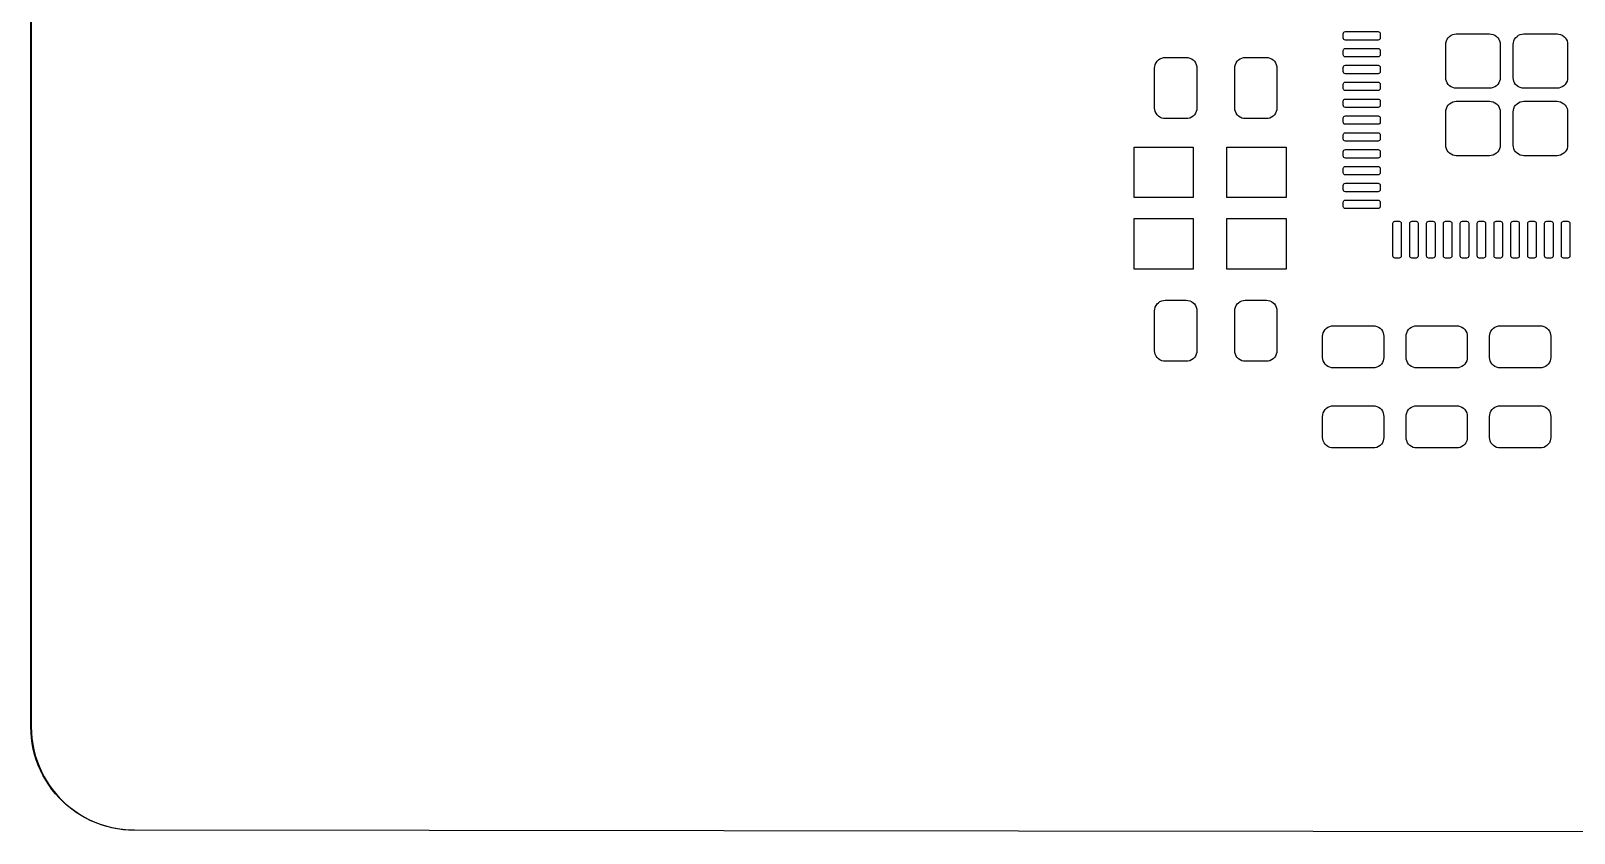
# Model space of a CAD drawing. Extents: x 90 to 164.6, y -92.6 to -55.
# Drawn here: x 90 to 126.6, y -92.52 to -73.48 of the extents above; entities that cross this region are included whole.
import ezdxf

# ---------------------------------------------------------------- set-up
doc = ezdxf.new("R2010")
doc.units = 0
doc.layers.add('BLACK', color=7, linetype='CONTINUOUS')

msp = doc.modelspace()

# ---------------------------------------------------------------- linework, layer by layer
at = {"layer": 'BLACK', "linetype": 'CONTINUOUS'}
for p, q in [((89.995, -90), (89.995, -70.8)), ((90.005, -70.8021), (90.005, -90)), ((121.125, -73.55), (121.129, -73.5309)), ((121.125, -73.65), (121.125, -73.55)), ((121.129, -73.5309), (121.14, -73.5146)), ((121.14, -73.5146), (121.156, -73.5038)), ((121.156, -73.5038), (121.175, -73.5)), ((121.175, -73.5), (121.95, -73.5)), ((121.95, -73.5), (121.969, -73.5038)), ((121.969, -73.5038), (121.985, -73.5146)), ((121.985, -73.5146), (121.996, -73.5309)), ((121.996, -73.5309), (122, -73.55)), ((122, -73.55), (122, -73.65)), ((123.681, -73.5878), (123.722, -73.5693)), ((123.722, -73.5693), (123.765, -73.5583)), ((123.765, -73.5583), (123.805, -73.555)), ((123.805, -73.555), (124.595, -73.555)), ((124.595, -73.555), (124.635, -73.5583)), ((124.635, -73.5583), (124.678, -73.5693)), ((124.678, -73.5693), (124.719, -73.5878)), ((125.281, -73.5878), (125.322, -73.5693)), ((125.322, -73.5693), (125.365, -73.5583)), ((125.365, -73.5583), (125.405, -73.555)), ((125.405, -73.555), (126.195, -73.555)), ((126.195, -73.555), (126.235, -73.5583)), ((126.235, -73.5583), (126.278, -73.5693)), ((126.278, -73.5693), (126.319, -73.5878)), ((121.129, -73.6691), (121.125, -73.65)), ((121.125, -73.95), (121.129, -73.9309)), ((121.14, -73.6854), (121.129, -73.6691)), ((121.129, -73.9309), (121.14, -73.9146)), ((121.156, -73.6962), (121.14, -73.6854)), ((121.14, -73.9146), (121.156, -73.9038)), ((121.175, -73.7), (121.156, -73.6962)), ((121.156, -73.9038), (121.175, -73.9)), ((121.95, -73.7), (121.175, -73.7)), ((121.175, -73.9), (121.95, -73.9)), ((121.969, -73.6962), (121.95, -73.7)), ((121.95, -73.9), (121.969, -73.9038)), ((121.985, -73.6854), (121.969, -73.6962)), ((121.969, -73.9038), (121.985, -73.9146)), ((121.996, -73.6691), (121.985, -73.6854)), ((121.985, -73.9146), (121.996, -73.9309)), ((122, -73.65), (121.996, -73.6691)), ((121.996, -73.9309), (122, -73.95)), ((123.555, -73.805), (123.558, -73.7646)), ((123.555, -74.595), (123.555, -73.805)), ((123.558, -73.7646), (123.569, -73.7215)), ((123.569, -73.7215), (123.588, -73.6811)), ((123.588, -73.6811), (123.613, -73.6446)), ((123.613, -73.6446), (123.645, -73.6132)), ((123.645, -73.6132), (123.681, -73.5878)), ((124.719, -73.5878), (124.755, -73.6132)), ((124.755, -73.6132), (124.787, -73.6446)), ((124.787, -73.6446), (124.812, -73.6811)), ((124.812, -73.6811), (124.831, -73.7215)), ((124.831, -73.7215), (124.842, -73.7646)), ((124.842, -73.7646), (124.845, -73.805)), ((124.845, -73.805), (124.845, -74.595)), ((125.155, -73.805), (125.158, -73.7646)), ((125.155, -74.595), (125.155, -73.805)), ((125.158, -73.7646), (125.169, -73.7215)), ((125.169, -73.7215), (125.188, -73.6811)), ((125.188, -73.6811), (125.213, -73.6446)), ((125.213, -73.6446), (125.245, -73.6132)), ((125.245, -73.6132), (125.281, -73.5878)), ((126.319, -73.5878), (126.355, -73.6132)), ((126.355, -73.6132), (126.387, -73.6446)), ((126.387, -73.6446), (126.412, -73.6811)), ((126.412, -73.6811), (126.431, -73.7215)), ((126.431, -73.7215), (126.442, -73.7646)), ((126.442, -73.7646), (126.445, -73.805)), ((126.445, -73.805), (126.445, -74.595)), ((116.653, -74.3246), (116.664, -74.2815)), ((116.664, -74.2815), (116.683, -74.2411)), ((116.683, -74.2411), (116.708, -74.2046)), ((116.708, -74.2046), (116.74, -74.1732)), ((116.74, -74.1732), (116.776, -74.1478)), ((116.776, -74.1478), (116.817, -74.1293)), ((116.817, -74.1293), (116.86, -74.1183)), ((116.86, -74.1183), (116.9, -74.115)), ((116.9, -74.115), (117.4, -74.115)), ((117.4, -74.115), (117.44, -74.1183)), ((117.44, -74.1183), (117.483, -74.1293)), ((117.483, -74.1293), (117.524, -74.1478)), ((117.524, -74.1478), (117.56, -74.1732)), ((117.56, -74.1732), (117.592, -74.2046)), ((117.592, -74.2046), (117.617, -74.2411)), ((117.617, -74.2411), (117.636, -74.2815)), ((117.636, -74.2815), (117.647, -74.3246)), ((118.553, -74.3246), (118.564, -74.2815)), ((118.564, -74.2815), (118.583, -74.2411)), ((118.583, -74.2411), (118.608, -74.2046)), ((118.608, -74.2046), (118.64, -74.1732)), ((118.64, -74.1732), (118.676, -74.1478)), ((118.676, -74.1478), (118.717, -74.1293)), ((118.717, -74.1293), (118.76, -74.1183)), ((118.76, -74.1183), (118.8, -74.115)), ((118.8, -74.115), (119.3, -74.115)), ((119.3, -74.115), (119.34, -74.1183)), ((119.34, -74.1183), (119.383, -74.1293)), ((119.383, -74.1293), (119.424, -74.1478)), ((119.424, -74.1478), (119.46, -74.1732)), ((119.46, -74.1732), (119.492, -74.2046)), ((119.492, -74.2046), (119.517, -74.2411)), ((119.517, -74.2411), (119.536, -74.2815)), ((119.536, -74.2815), (119.547, -74.3246)), ((121.125, -74.05), (121.125, -73.95)), ((121.129, -74.0691), (121.125, -74.05)), ((121.14, -74.0854), (121.129, -74.0691)), ((121.156, -74.0962), (121.14, -74.0854)), ((121.14, -74.3146), (121.156, -74.3038)), ((121.175, -74.1), (121.156, -74.0962)), ((121.156, -74.3038), (121.175, -74.3)), ((121.95, -74.1), (121.175, -74.1)), ((121.175, -74.3), (121.95, -74.3)), ((121.969, -74.0962), (121.95, -74.1)), ((121.95, -74.3), (121.969, -74.3038)), ((121.985, -74.0854), (121.969, -74.0962)), ((121.969, -74.3038), (121.985, -74.3146)), ((121.996, -74.0691), (121.985, -74.0854)), ((122, -74.05), (121.996, -74.0691)), ((122, -73.95), (122, -74.05)), ((116.65, -74.365), (116.653, -74.3246)), ((116.65, -75.315), (116.65, -74.365)), ((117.647, -74.3246), (117.65, -74.365)), ((117.65, -74.365), (117.65, -75.315)), ((118.55, -74.365), (118.553, -74.3246)), ((118.55, -75.315), (118.55, -74.365)), ((119.547, -74.3246), (119.55, -74.365)), ((119.55, -74.365), (119.55, -75.315)), ((121.125, -74.35), (121.129, -74.3309)), ((121.125, -74.45), (121.125, -74.35)), ((121.129, -74.4691), (121.125, -74.45)), ((121.129, -74.3309), (121.14, -74.3146)), ((121.14, -74.4854), (121.129, -74.4691)), ((121.156, -74.4962), (121.14, -74.4854)), ((121.175, -74.5), (121.156, -74.4962)), ((121.95, -74.5), (121.175, -74.5)), ((121.969, -74.4962), (121.95, -74.5)), ((121.985, -74.4854), (121.969, -74.4962)), ((121.985, -74.3146), (121.996, -74.3309)), ((121.996, -74.4691), (121.985, -74.4854)), ((121.996, -74.3309), (122, -74.35)), ((122, -74.45), (121.996, -74.4691)), ((122, -74.35), (122, -74.45)), ((123.558, -74.6354), (123.555, -74.595)), ((123.569, -74.6785), (123.558, -74.6354)), ((124.842, -74.6354), (124.831, -74.6785)), ((124.845, -74.595), (124.842, -74.6354)), ((125.158, -74.6354), (125.155, -74.595)), ((125.169, -74.6785), (125.158, -74.6354)), ((126.442, -74.6354), (126.431, -74.6785)), ((126.445, -74.595), (126.442, -74.6354)), ((121.125, -74.75), (121.129, -74.7309)), ((121.125, -74.85), (121.125, -74.75)), ((121.129, -74.8691), (121.125, -74.85)), ((121.129, -74.7309), (121.14, -74.7146)), ((121.14, -74.8854), (121.129, -74.8691)), ((121.14, -74.7146), (121.156, -74.7038)), ((121.156, -74.8962), (121.14, -74.8854)), ((121.156, -74.7038), (121.175, -74.7)), ((121.175, -74.9), (121.156, -74.8962)), ((121.175, -74.7), (121.95, -74.7)), ((121.95, -74.9), (121.175, -74.9)), ((121.95, -74.7), (121.969, -74.7038)), ((121.969, -74.8962), (121.95, -74.9)), ((121.969, -74.7038), (121.985, -74.7146)), ((121.985, -74.8854), (121.969, -74.8962)), ((121.985, -74.7146), (121.996, -74.7309)), ((121.996, -74.8691), (121.985, -74.8854)), ((121.996, -74.7309), (122, -74.75)), ((122, -74.85), (121.996, -74.8691)), ((122, -74.75), (122, -74.85)), ((123.588, -74.7189), (123.569, -74.6785)), ((123.613, -74.7554), (123.588, -74.7189)), ((123.645, -74.7868), (123.613, -74.7554)), ((123.681, -74.8122), (123.645, -74.7868)), ((123.722, -74.8307), (123.681, -74.8122)), ((123.765, -74.8417), (123.722, -74.8307)), ((123.805, -74.845), (123.765, -74.8417)), ((124.595, -74.845), (123.805, -74.845)), ((124.635, -74.8417), (124.595, -74.845)), ((124.678, -74.8307), (124.635, -74.8417)), ((124.719, -74.8122), (124.678, -74.8307)), ((124.755, -74.7868), (124.719, -74.8122)), ((124.787, -74.7554), (124.755, -74.7868)), ((124.812, -74.7189), (124.787, -74.7554)), ((124.831, -74.6785), (124.812, -74.7189)), ((125.188, -74.7189), (125.169, -74.6785)), ((125.213, -74.7554), (125.188, -74.7189)), ((125.245, -74.7868), (125.213, -74.7554)), ((125.281, -74.8122), (125.245, -74.7868)), ((125.322, -74.8307), (125.281, -74.8122)), ((125.365, -74.8417), (125.322, -74.8307)), ((125.405, -74.845), (125.365, -74.8417)), ((126.195, -74.845), (125.405, -74.845)), ((126.235, -74.8417), (126.195, -74.845)), ((126.278, -74.8307), (126.235, -74.8417)), ((126.319, -74.8122), (126.278, -74.8307)), ((126.355, -74.7868), (126.319, -74.8122)), ((126.387, -74.7554), (126.355, -74.7868)), ((126.412, -74.7189), (126.387, -74.7554)), ((126.431, -74.6785), (126.412, -74.7189)), ((116.653, -75.3554), (116.65, -75.315)), ((116.664, -75.3985), (116.653, -75.3554)), ((116.683, -75.4389), (116.664, -75.3985)), ((117.636, -75.3985), (117.617, -75.4389)), ((117.647, -75.3554), (117.636, -75.3985)), ((117.65, -75.315), (117.647, -75.3554)), ((118.553, -75.3554), (118.55, -75.315)), ((118.564, -75.3985), (118.553, -75.3554)), ((118.583, -75.4389), (118.564, -75.3985)), ((119.536, -75.3985), (119.517, -75.4389)), ((119.547, -75.3554), (119.536, -75.3985)), ((119.55, -75.315), (119.547, -75.3554)), ((121.125, -75.15), (121.129, -75.1309)), ((121.125, -75.25), (121.125, -75.15)), ((121.129, -75.2691), (121.125, -75.25)), ((121.129, -75.1309), (121.14, -75.1146)), ((121.14, -75.2854), (121.129, -75.2691)), ((121.14, -75.1146), (121.156, -75.1038)), ((121.156, -75.2962), (121.14, -75.2854)), ((121.156, -75.1038), (121.175, -75.1)), ((121.175, -75.3), (121.156, -75.2962)), ((121.175, -75.1), (121.95, -75.1)), ((121.95, -75.3), (121.175, -75.3)), ((121.95, -75.1), (121.969, -75.1038)), ((121.969, -75.2962), (121.95, -75.3)), ((121.969, -75.1038), (121.985, -75.1146)), ((121.985, -75.2854), (121.969, -75.2962)), ((121.985, -75.1146), (121.996, -75.1309)), ((121.996, -75.2691), (121.985, -75.2854)), ((121.996, -75.1309), (122, -75.15)), ((122, -75.25), (121.996, -75.2691)), ((122, -75.15), (122, -75.25)), ((123.555, -75.405), (123.558, -75.3646)), ((123.555, -76.195), (123.555, -75.405)), ((123.558, -75.3646), (123.569, -75.3215)), ((123.569, -75.3215), (123.588, -75.2811)), ((123.588, -75.2811), (123.613, -75.2446)), ((123.613, -75.2446), (123.645, -75.2132)), ((123.645, -75.2132), (123.681, -75.1878)), ((123.681, -75.1878), (123.722, -75.1693)), ((123.722, -75.1693), (123.765, -75.1583)), ((123.765, -75.1583), (123.805, -75.155)), ((123.805, -75.155), (124.595, -75.155)), ((124.595, -75.155), (124.635, -75.1583)), ((124.635, -75.1583), (124.678, -75.1693)), ((124.678, -75.1693), (124.719, -75.1878)), ((124.719, -75.1878), (124.755, -75.2132)), ((124.755, -75.2132), (124.787, -75.2446)), ((124.787, -75.2446), (124.812, -75.2811)), ((124.812, -75.2811), (124.831, -75.3215)), ((124.831, -75.3215), (124.842, -75.3646)), ((124.842, -75.3646), (124.845, -75.405)), ((124.845, -75.405), (124.845, -76.195)), ((125.155, -75.405), (125.158, -75.3646)), ((125.155, -76.195), (125.155, -75.405)), ((125.158, -75.3646), (125.169, -75.3215)), ((125.169, -75.3215), (125.188, -75.2811)), ((125.188, -75.2811), (125.213, -75.2446)), ((125.213, -75.2446), (125.245, -75.2132)), ((125.245, -75.2132), (125.281, -75.1878)), ((125.281, -75.1878), (125.322, -75.1693)), ((125.322, -75.1693), (125.365, -75.1583)), ((125.365, -75.1583), (125.405, -75.155)), ((125.405, -75.155), (126.195, -75.155)), ((126.195, -75.155), (126.235, -75.1583)), ((126.235, -75.1583), (126.278, -75.1693)), ((126.278, -75.1693), (126.319, -75.1878)), ((126.319, -75.1878), (126.355, -75.2132)), ((126.355, -75.2132), (126.387, -75.2446)), ((126.387, -75.2446), (126.412, -75.2811)), ((126.412, -75.2811), (126.431, -75.3215)), ((126.431, -75.3215), (126.442, -75.3646)), ((126.442, -75.3646), (126.445, -75.405)), ((126.445, -75.405), (126.445, -76.195)), ((116.708, -75.4754), (116.683, -75.4389)), ((116.74, -75.5068), (116.708, -75.4754)), ((116.776, -75.5322), (116.74, -75.5068)), ((116.817, -75.5507), (116.776, -75.5322)), ((116.86, -75.5617), (116.817, -75.5507)), ((116.9, -75.565), (116.86, -75.5617)), ((117.4, -75.565), (116.9, -75.565)), ((117.44, -75.5617), (117.4, -75.565)), ((117.483, -75.5507), (117.44, -75.5617)), ((117.524, -75.5322), (117.483, -75.5507)), ((117.56, -75.5068), (117.524, -75.5322)), ((117.592, -75.4754), (117.56, -75.5068)), ((117.617, -75.4389), (117.592, -75.4754)), ((118.608, -75.4754), (118.583, -75.4389)), ((118.64, -75.5068), (118.608, -75.4754)), ((118.676, -75.5322), (118.64, -75.5068)), ((118.717, -75.5507), (118.676, -75.5322)), ((118.76, -75.5617), (118.717, -75.5507)), ((118.8, -75.565), (118.76, -75.5617)), ((119.3, -75.565), (118.8, -75.565)), ((119.34, -75.5617), (119.3, -75.565)), ((119.383, -75.5507), (119.34, -75.5617)), ((119.424, -75.5322), (119.383, -75.5507)), ((119.46, -75.5068), (119.424, -75.5322)), ((119.492, -75.4754), (119.46, -75.5068)), ((119.517, -75.4389), (119.492, -75.4754)), ((121.125, -75.55), (121.129, -75.5309)), ((121.125, -75.65), (121.125, -75.55)), ((121.129, -75.6691), (121.125, -75.65)), ((121.129, -75.5309), (121.14, -75.5146)), ((121.14, -75.6854), (121.129, -75.6691)), ((121.14, -75.5146), (121.156, -75.5038)), ((121.156, -75.6962), (121.14, -75.6854)), ((121.156, -75.5038), (121.175, -75.5)), ((121.175, -75.7), (121.156, -75.6962)), ((121.175, -75.5), (121.95, -75.5)), ((121.95, -75.7), (121.175, -75.7)), ((121.95, -75.5), (121.969, -75.5038)), ((121.969, -75.6962), (121.95, -75.7)), ((121.969, -75.5038), (121.985, -75.5146)), ((121.985, -75.6854), (121.969, -75.6962)), ((121.985, -75.5146), (121.996, -75.5309)), ((121.996, -75.6691), (121.985, -75.6854)), ((121.996, -75.5309), (122, -75.55)), ((122, -75.65), (121.996, -75.6691)), ((122, -75.55), (122, -75.65)), ((121.125, -75.95), (121.129, -75.9309)), ((121.125, -76.05), (121.125, -75.95)), ((121.129, -76.0691), (121.125, -76.05)), ((121.129, -75.9309), (121.14, -75.9146)), ((121.14, -76.0854), (121.129, -76.0691)), ((121.14, -75.9146), (121.156, -75.9038)), ((121.156, -76.0962), (121.14, -76.0854)), ((121.156, -75.9038), (121.175, -75.9)), ((121.175, -76.1), (121.156, -76.0962)), ((121.175, -75.9), (121.95, -75.9)), ((121.95, -76.1), (121.175, -76.1)), ((121.95, -75.9), (121.969, -75.9038)), ((121.969, -76.0962), (121.95, -76.1)), ((121.969, -75.9038), (121.985, -75.9146)), ((121.985, -76.0854), (121.969, -76.0962)), ((121.985, -75.9146), (121.996, -75.9309)), ((121.996, -76.0691), (121.985, -76.0854)), ((121.996, -75.9309), (122, -75.95)), ((122, -76.05), (121.996, -76.0691)), ((122, -75.95), (122, -76.05)), ((116.166, -77.4394), (116.166, -76.2394)), ((116.166, -76.2394), (117.566, -76.2394)), ((117.566, -76.2394), (117.566, -77.4394)), ((118.366, -77.4394), (118.366, -76.2394)), ((118.366, -76.2394), (119.766, -76.2394)), ((119.766, -76.2394), (119.766, -77.4394)), ((121.125, -76.35), (121.129, -76.3309)), ((121.125, -76.45), (121.125, -76.35)), ((121.129, -76.4691), (121.125, -76.45)), ((121.129, -76.3309), (121.14, -76.3146)), ((121.14, -76.4854), (121.129, -76.4691)), ((121.14, -76.3146), (121.156, -76.3038)), ((121.156, -76.4962), (121.14, -76.4854)), ((121.156, -76.3038), (121.175, -76.3)), ((121.175, -76.5), (121.156, -76.4962)), ((121.175, -76.3), (121.95, -76.3)), ((121.95, -76.5), (121.175, -76.5)), ((121.95, -76.3), (121.969, -76.3038)), ((121.969, -76.4962), (121.95, -76.5)), ((121.969, -76.3038), (121.985, -76.3146)), ((121.985, -76.4854), (121.969, -76.4962)), ((121.985, -76.3146), (121.996, -76.3309)), ((121.996, -76.4691), (121.985, -76.4854)), ((121.996, -76.3309), (122, -76.35)), ((122, -76.45), (121.996, -76.4691)), ((122, -76.35), (122, -76.45)), ((123.558, -76.2354), (123.555, -76.195)), ((123.569, -76.2785), (123.558, -76.2354)), ((123.588, -76.3189), (123.569, -76.2785)), ((123.613, -76.3554), (123.588, -76.3189)), ((123.645, -76.3868), (123.613, -76.3554)), ((123.681, -76.4122), (123.645, -76.3868)), ((123.722, -76.4307), (123.681, -76.4122)), ((123.765, -76.4417), (123.722, -76.4307)), ((123.805, -76.445), (123.765, -76.4417)), ((124.595, -76.445), (123.805, -76.445)), ((124.635, -76.4417), (124.595, -76.445)), ((124.678, -76.4307), (124.635, -76.4417)), ((124.719, -76.4122), (124.678, -76.4307)), ((124.755, -76.3868), (124.719, -76.4122)), ((124.787, -76.3554), (124.755, -76.3868)), ((124.812, -76.3189), (124.787, -76.3554)), ((124.831, -76.2785), (124.812, -76.3189)), ((124.842, -76.2354), (124.831, -76.2785)), ((124.845, -76.195), (124.842, -76.2354)), ((125.158, -76.2354), (125.155, -76.195)), ((125.169, -76.2785), (125.158, -76.2354)), ((125.188, -76.3189), (125.169, -76.2785)), ((125.213, -76.3554), (125.188, -76.3189)), ((125.245, -76.3868), (125.213, -76.3554)), ((125.281, -76.4122), (125.245, -76.3868)), ((125.322, -76.4307), (125.281, -76.4122)), ((125.365, -76.4417), (125.322, -76.4307)), ((125.405, -76.445), (125.365, -76.4417)), ((126.195, -76.445), (125.405, -76.445)), ((126.235, -76.4417), (126.195, -76.445)), ((126.278, -76.4307), (126.235, -76.4417)), ((126.319, -76.4122), (126.278, -76.4307)), ((126.355, -76.3868), (126.319, -76.4122)), ((126.387, -76.3554), (126.355, -76.3868)), ((126.412, -76.3189), (126.387, -76.3554)), ((126.431, -76.2785), (126.412, -76.3189)), ((126.442, -76.2354), (126.431, -76.2785)), ((126.445, -76.195), (126.442, -76.2354)), ((121.125, -76.75), (121.129, -76.7309)), ((121.125, -76.85), (121.125, -76.75)), ((121.129, -76.8691), (121.125, -76.85)), ((121.129, -76.7309), (121.14, -76.7146)), ((121.14, -76.8854), (121.129, -76.8691)), ((121.14, -76.7146), (121.156, -76.7038)), ((121.156, -76.7038), (121.175, -76.7)), ((121.175, -76.7), (121.95, -76.7)), ((121.95, -76.7), (121.969, -76.7038)), ((121.969, -76.7038), (121.985, -76.7146)), ((121.985, -76.7146), (121.996, -76.7309)), ((121.996, -76.8691), (121.985, -76.8854)), ((121.996, -76.7309), (122, -76.75)), ((122, -76.85), (121.996, -76.8691)), ((122, -76.75), (122, -76.85)), ((121.125, -77.15), (121.129, -77.1309)), ((121.125, -77.25), (121.125, -77.15)), ((121.129, -77.1309), (121.14, -77.1146)), ((121.156, -76.8962), (121.14, -76.8854)), ((121.14, -77.1146), (121.156, -77.1038)), ((121.175, -76.9), (121.156, -76.8962)), ((121.156, -77.1038), (121.175, -77.1)), ((121.95, -76.9), (121.175, -76.9)), ((121.175, -77.1), (121.95, -77.1)), ((121.969, -76.8962), (121.95, -76.9)), ((121.95, -77.1), (121.969, -77.1038)), ((121.985, -76.8854), (121.969, -76.8962)), ((121.969, -77.1038), (121.985, -77.1146)), ((121.985, -77.1146), (121.996, -77.1309)), ((121.996, -77.1309), (122, -77.15)), ((122, -77.15), (122, -77.25)), ((117.566, -77.4394), (116.166, -77.4394)), ((119.766, -77.4394), (118.366, -77.4394)), ((121.129, -77.2691), (121.125, -77.25)), ((121.125, -77.55), (121.129, -77.5309)), ((121.125, -77.65), (121.125, -77.55)), ((121.14, -77.2854), (121.129, -77.2691)), ((121.129, -77.5309), (121.14, -77.5146)), ((121.156, -77.2962), (121.14, -77.2854)), ((121.14, -77.5146), (121.156, -77.5038)), ((121.175, -77.3), (121.156, -77.2962)), ((121.156, -77.5038), (121.175, -77.5)), ((121.95, -77.3), (121.175, -77.3)), ((121.175, -77.5), (121.95, -77.5)), ((121.969, -77.2962), (121.95, -77.3)), ((121.95, -77.5), (121.969, -77.5038)), ((121.985, -77.2854), (121.969, -77.2962)), ((121.969, -77.5038), (121.985, -77.5146)), ((121.996, -77.2691), (121.985, -77.2854)), ((121.985, -77.5146), (121.996, -77.5309)), ((122, -77.25), (121.996, -77.2691)), ((121.996, -77.5309), (122, -77.55)), ((122, -77.55), (122, -77.65)), ((116.166, -79.1394), (116.166, -77.9394)), ((116.166, -77.9394), (117.566, -77.9394)), ((117.566, -77.9394), (117.566, -79.1394)), ((118.366, -79.1394), (118.366, -77.9394)), ((118.366, -77.9394), (119.766, -77.9394)), ((119.766, -77.9394), (119.766, -79.1394)), ((121.129, -77.6691), (121.125, -77.65)), ((121.14, -77.6854), (121.129, -77.6691)), ((121.156, -77.6962), (121.14, -77.6854)), ((121.175, -77.7), (121.156, -77.6962)), ((121.95, -77.7), (121.175, -77.7)), ((121.969, -77.6962), (121.95, -77.7)), ((121.985, -77.6854), (121.969, -77.6962)), ((121.996, -77.6691), (121.985, -77.6854)), ((122, -77.65), (121.996, -77.6691)), ((122.3, -78.05), (122.304, -78.0309)), ((122.3, -78.825), (122.3, -78.05)), ((122.304, -78.0309), (122.315, -78.0146)), ((122.315, -78.0146), (122.331, -78.0038)), ((122.331, -78.0038), (122.35, -78)), ((122.35, -78), (122.45, -78)), ((122.45, -78), (122.469, -78.0038)), ((122.469, -78.0038), (122.485, -78.0146)), ((122.485, -78.0146), (122.496, -78.0309)), ((122.496, -78.0309), (122.5, -78.05)), ((122.5, -78.05), (122.5, -78.825)), ((122.7, -78.05), (122.704, -78.0309)), ((122.7, -78.825), (122.7, -78.05)), ((122.704, -78.0309), (122.715, -78.0146)), ((122.715, -78.0146), (122.731, -78.0038)), ((122.731, -78.0038), (122.75, -78)), ((122.75, -78), (122.85, -78)), ((122.85, -78), (122.869, -78.0038)), ((122.869, -78.0038), (122.885, -78.0146)), ((122.885, -78.0146), (122.896, -78.0309)), ((122.896, -78.0309), (122.9, -78.05)), ((122.9, -78.05), (122.9, -78.825)), ((123.1, -78.05), (123.104, -78.0309)), ((123.1, -78.825), (123.1, -78.05)), ((123.104, -78.0309), (123.115, -78.0146)), ((123.115, -78.0146), (123.131, -78.0038)), ((123.131, -78.0038), (123.15, -78)), ((123.15, -78), (123.25, -78)), ((123.25, -78), (123.269, -78.0038)), ((123.269, -78.0038), (123.285, -78.0146)), ((123.285, -78.0146), (123.296, -78.0309)), ((123.296, -78.0309), (123.3, -78.05)), ((123.3, -78.05), (123.3, -78.825)), ((123.5, -78.05), (123.504, -78.0309)), ((123.5, -78.825), (123.5, -78.05)), ((123.504, -78.0309), (123.515, -78.0146)), ((123.515, -78.0146), (123.531, -78.0038)), ((123.531, -78.0038), (123.55, -78)), ((123.55, -78), (123.65, -78)), ((123.65, -78), (123.669, -78.0038)), ((123.669, -78.0038), (123.685, -78.0146)), ((123.685, -78.0146), (123.696, -78.0309)), ((123.696, -78.0309), (123.7, -78.05)), ((123.7, -78.05), (123.7, -78.825)), ((123.9, -78.05), (123.904, -78.0309)), ((123.9, -78.825), (123.9, -78.05)), ((123.904, -78.0309), (123.915, -78.0146)), ((123.915, -78.0146), (123.931, -78.0038)), ((123.931, -78.0038), (123.95, -78)), ((123.95, -78), (124.05, -78)), ((124.05, -78), (124.069, -78.0038)), ((124.069, -78.0038), (124.085, -78.0146)), ((124.085, -78.0146), (124.096, -78.0309)), ((124.096, -78.0309), (124.1, -78.05)), ((124.1, -78.05), (124.1, -78.825)), ((124.3, -78.05), (124.304, -78.0309)), ((124.3, -78.825), (124.3, -78.05)), ((124.304, -78.0309), (124.315, -78.0146)), ((124.315, -78.0146), (124.331, -78.0038)), ((124.331, -78.0038), (124.35, -78)), ((124.35, -78), (124.45, -78)), ((124.45, -78), (124.469, -78.0038)), ((124.469, -78.0038), (124.485, -78.0146)), ((124.485, -78.0146), (124.496, -78.0309)), ((124.496, -78.0309), (124.5, -78.05)), ((124.5, -78.05), (124.5, -78.825)), ((124.7, -78.05), (124.704, -78.0309)), ((124.7, -78.825), (124.7, -78.05)), ((124.704, -78.0309), (124.715, -78.0146)), ((124.715, -78.0146), (124.731, -78.0038)), ((124.731, -78.0038), (124.75, -78)), ((124.75, -78), (124.85, -78)), ((124.85, -78), (124.869, -78.0038)), ((124.869, -78.0038), (124.885, -78.0146)), ((124.885, -78.0146), (124.896, -78.0309)), ((124.896, -78.0309), (124.9, -78.05)), ((124.9, -78.05), (124.9, -78.825)), ((125.1, -78.05), (125.104, -78.0309)), ((125.1, -78.825), (125.1, -78.05)), ((125.104, -78.0309), (125.115, -78.0146)), ((125.115, -78.0146), (125.131, -78.0038)), ((125.131, -78.0038), (125.15, -78)), ((125.15, -78), (125.25, -78)), ((125.25, -78), (125.269, -78.0038)), ((125.269, -78.0038), (125.285, -78.0146)), ((125.285, -78.0146), (125.296, -78.0309)), ((125.296, -78.0309), (125.3, -78.05)), ((125.3, -78.05), (125.3, -78.825)), ((125.5, -78.05), (125.504, -78.0309)), ((125.5, -78.825), (125.5, -78.05)), ((125.504, -78.0309), (125.515, -78.0146)), ((125.515, -78.0146), (125.531, -78.0038)), ((125.531, -78.0038), (125.55, -78)), ((125.55, -78), (125.65, -78)), ((125.65, -78), (125.669, -78.0038)), ((125.669, -78.0038), (125.685, -78.0146)), ((125.685, -78.0146), (125.696, -78.0309)), ((125.696, -78.0309), (125.7, -78.05)), ((125.7, -78.05), (125.7, -78.825)), ((125.9, -78.05), (125.904, -78.0309)), ((125.9, -78.825), (125.9, -78.05)), ((125.904, -78.0309), (125.915, -78.0146)), ((125.915, -78.0146), (125.931, -78.0038)), ((125.931, -78.0038), (125.95, -78)), ((125.95, -78), (126.05, -78)), ((126.05, -78), (126.069, -78.0038)), ((126.069, -78.0038), (126.085, -78.0146)), ((126.085, -78.0146), (126.096, -78.0309)), ((126.096, -78.0309), (126.1, -78.05)), ((126.1, -78.05), (126.1, -78.825)), ((126.3, -78.05), (126.304, -78.0309)), ((126.3, -78.825), (126.3, -78.05)), ((126.304, -78.0309), (126.315, -78.0146)), ((126.315, -78.0146), (126.331, -78.0038)), ((126.331, -78.0038), (126.35, -78)), ((126.35, -78), (126.45, -78)), ((126.45, -78), (126.469, -78.0038)), ((126.469, -78.0038), (126.485, -78.0146)), ((126.485, -78.0146), (126.496, -78.0309)), ((126.496, -78.0309), (126.5, -78.05)), ((126.5, -78.05), (126.5, -78.825)), ((122.304, -78.8441), (122.3, -78.825)), ((122.315, -78.8604), (122.304, -78.8441)), ((122.331, -78.8712), (122.315, -78.8604)), ((122.35, -78.875), (122.331, -78.8712)), ((122.45, -78.875), (122.35, -78.875)), ((122.469, -78.8712), (122.45, -78.875)), ((122.485, -78.8604), (122.469, -78.8712)), ((122.496, -78.8441), (122.485, -78.8604)), ((122.5, -78.825), (122.496, -78.8441)), ((122.704, -78.8441), (122.7, -78.825)), ((122.715, -78.8604), (122.704, -78.8441)), ((122.731, -78.8712), (122.715, -78.8604)), ((122.75, -78.875), (122.731, -78.8712)), ((122.85, -78.875), (122.75, -78.875)), ((122.869, -78.8712), (122.85, -78.875)), ((122.885, -78.8604), (122.869, -78.8712)), ((122.896, -78.8441), (122.885, -78.8604)), ((122.9, -78.825), (122.896, -78.8441)), ((123.104, -78.8441), (123.1, -78.825)), ((123.115, -78.8604), (123.104, -78.8441)), ((123.131, -78.8712), (123.115, -78.8604)), ((123.15, -78.875), (123.131, -78.8712)), ((123.25, -78.875), (123.15, -78.875)), ((123.269, -78.8712), (123.25, -78.875)), ((123.285, -78.8604), (123.269, -78.8712)), ((123.296, -78.8441), (123.285, -78.8604)), ((123.3, -78.825), (123.296, -78.8441)), ((123.504, -78.8441), (123.5, -78.825)), ((123.515, -78.8604), (123.504, -78.8441)), ((123.531, -78.8712), (123.515, -78.8604)), ((123.55, -78.875), (123.531, -78.8712)), ((123.65, -78.875), (123.55, -78.875)), ((123.669, -78.8712), (123.65, -78.875)), ((123.685, -78.8604), (123.669, -78.8712)), ((123.696, -78.8441), (123.685, -78.8604)), ((123.7, -78.825), (123.696, -78.8441)), ((123.904, -78.8441), (123.9, -78.825)), ((123.915, -78.8604), (123.904, -78.8441)), ((123.931, -78.8712), (123.915, -78.8604)), ((123.95, -78.875), (123.931, -78.8712)), ((124.05, -78.875), (123.95, -78.875)), ((124.069, -78.8712), (124.05, -78.875)), ((124.085, -78.8604), (124.069, -78.8712)), ((124.096, -78.8441), (124.085, -78.8604)), ((124.1, -78.825), (124.096, -78.8441)), ((124.304, -78.8441), (124.3, -78.825)), ((124.315, -78.8604), (124.304, -78.8441)), ((124.331, -78.8712), (124.315, -78.8604)), ((124.35, -78.875), (124.331, -78.8712)), ((124.45, -78.875), (124.35, -78.875)), ((124.469, -78.8712), (124.45, -78.875)), ((124.485, -78.8604), (124.469, -78.8712)), ((124.496, -78.8441), (124.485, -78.8604)), ((124.5, -78.825), (124.496, -78.8441)), ((124.704, -78.8441), (124.7, -78.825)), ((124.715, -78.8604), (124.704, -78.8441)), ((124.731, -78.8712), (124.715, -78.8604)), ((124.75, -78.875), (124.731, -78.8712)), ((124.85, -78.875), (124.75, -78.875)), ((124.869, -78.8712), (124.85, -78.875)), ((124.885, -78.8604), (124.869, -78.8712)), ((124.896, -78.8441), (124.885, -78.8604)), ((124.9, -78.825), (124.896, -78.8441)), ((125.104, -78.8441), (125.1, -78.825)), ((125.115, -78.8604), (125.104, -78.8441)), ((125.131, -78.8712), (125.115, -78.8604)), ((125.15, -78.875), (125.131, -78.8712)), ((125.25, -78.875), (125.15, -78.875)), ((125.269, -78.8712), (125.25, -78.875)), ((125.285, -78.8604), (125.269, -78.8712)), ((125.296, -78.8441), (125.285, -78.8604)), ((125.3, -78.825), (125.296, -78.8441)), ((125.504, -78.8441), (125.5, -78.825)), ((125.515, -78.8604), (125.504, -78.8441)), ((125.531, -78.8712), (125.515, -78.8604)), ((125.55, -78.875), (125.531, -78.8712)), ((125.65, -78.875), (125.55, -78.875)), ((125.669, -78.8712), (125.65, -78.875)), ((125.685, -78.8604), (125.669, -78.8712)), ((125.696, -78.8441), (125.685, -78.8604)), ((125.7, -78.825), (125.696, -78.8441)), ((125.904, -78.8441), (125.9, -78.825)), ((125.915, -78.8604), (125.904, -78.8441)), ((125.931, -78.8712), (125.915, -78.8604)), ((125.95, -78.875), (125.931, -78.8712)), ((126.05, -78.875), (125.95, -78.875)), ((126.069, -78.8712), (126.05, -78.875)), ((126.085, -78.8604), (126.069, -78.8712)), ((126.096, -78.8441), (126.085, -78.8604)), ((126.1, -78.825), (126.096, -78.8441)), ((126.304, -78.8441), (126.3, -78.825)), ((126.315, -78.8604), (126.304, -78.8441)), ((126.331, -78.8712), (126.315, -78.8604)), ((126.35, -78.875), (126.331, -78.8712)), ((126.45, -78.875), (126.35, -78.875)), ((126.469, -78.8712), (126.45, -78.875)), ((126.485, -78.8604), (126.469, -78.8712)), ((126.496, -78.8441), (126.485, -78.8604)), ((126.5, -78.825), (126.496, -78.8441)), ((117.566, -79.1394), (116.166, -79.1394)), ((119.766, -79.1394), (118.366, -79.1394)), ((116.65, -80.125), (116.653, -80.0846)), ((116.65, -81.075), (116.65, -80.125)), ((116.653, -80.0846), (116.664, -80.0415)), ((116.664, -80.0415), (116.683, -80.0011)), ((116.683, -80.0011), (116.708, -79.9646)), ((116.708, -79.9646), (116.74, -79.9332)), ((116.74, -79.9332), (116.776, -79.9078)), ((116.776, -79.9078), (116.817, -79.8893)), ((116.817, -79.8893), (116.86, -79.8783)), ((116.86, -79.8783), (116.9, -79.875)), ((116.9, -79.875), (117.4, -79.875)), ((117.4, -79.875), (117.44, -79.8783)), ((117.44, -79.8783), (117.483, -79.8893)), ((117.483, -79.8893), (117.524, -79.9078)), ((117.524, -79.9078), (117.56, -79.9332)), ((117.56, -79.9332), (117.592, -79.9646)), ((117.592, -79.9646), (117.617, -80.0011)), ((117.617, -80.0011), (117.636, -80.0415)), ((117.636, -80.0415), (117.647, -80.0846)), ((117.647, -80.0846), (117.65, -80.125)), ((117.65, -80.125), (117.65, -81.075)), ((118.55, -80.125), (118.553, -80.0846)), ((118.55, -81.075), (118.55, -80.125)), ((118.553, -80.0846), (118.564, -80.0415)), ((118.564, -80.0415), (118.583, -80.0011)), ((118.583, -80.0011), (118.608, -79.9646)), ((118.608, -79.9646), (118.64, -79.9332)), ((118.64, -79.9332), (118.676, -79.9078)), ((118.676, -79.9078), (118.717, -79.8893)), ((118.717, -79.8893), (118.76, -79.8783)), ((118.76, -79.8783), (118.8, -79.875)), ((118.8, -79.875), (119.3, -79.875)), ((119.3, -79.875), (119.34, -79.8783)), ((119.34, -79.8783), (119.383, -79.8893)), ((119.383, -79.8893), (119.424, -79.9078)), ((119.424, -79.9078), (119.46, -79.9332)), ((119.46, -79.9332), (119.492, -79.9646)), ((119.492, -79.9646), (119.517, -80.0011)), ((119.517, -80.0011), (119.536, -80.0415)), ((119.536, -80.0415), (119.547, -80.0846)), ((119.547, -80.0846), (119.55, -80.125)), ((119.55, -80.125), (119.55, -81.075)), ((120.725, -80.5403), (120.761, -80.5149)), ((120.761, -80.5149), (120.802, -80.4964)), ((120.802, -80.4964), (120.845, -80.4854)), ((120.845, -80.4854), (120.885, -80.4821)), ((120.885, -80.4821), (121.835, -80.4821)), ((121.835, -80.4821), (121.876, -80.4854)), ((121.876, -80.4854), (121.919, -80.4964)), ((121.919, -80.4964), (121.959, -80.5149)), ((121.959, -80.5149), (121.996, -80.5403)), ((122.705, -80.5403), (122.741, -80.5149)), ((122.741, -80.5149), (122.782, -80.4964)), ((122.782, -80.4964), (122.825, -80.4854)), ((122.825, -80.4854), (122.865, -80.4821)), ((122.865, -80.4821), (123.815, -80.4821)), ((123.815, -80.4821), (123.856, -80.4854)), ((123.856, -80.4854), (123.899, -80.4964)), ((123.899, -80.4964), (123.939, -80.5149)), ((123.939, -80.5149), (123.976, -80.5403)), ((124.685, -80.5403), (124.721, -80.5149)), ((124.721, -80.5149), (124.762, -80.4964)), ((124.762, -80.4964), (124.805, -80.4854)), ((124.805, -80.4854), (124.845, -80.4821)), ((124.845, -80.4821), (125.795, -80.4821)), ((125.795, -80.4821), (125.835, -80.4854)), ((125.835, -80.4854), (125.879, -80.4964)), ((125.879, -80.4964), (125.919, -80.5149)), ((125.919, -80.5149), (125.955, -80.5403)), ((120.635, -80.7321), (120.639, -80.6917)), ((120.635, -81.2321), (120.635, -80.7321)), ((120.639, -80.6917), (120.65, -80.6486)), ((120.65, -80.6486), (120.668, -80.6082)), ((120.668, -80.6082), (120.693, -80.5717)), ((120.693, -80.5717), (120.725, -80.5403)), ((121.996, -80.5403), (122.027, -80.5717)), ((122.027, -80.5717), (122.052, -80.6082)), ((122.052, -80.6082), (122.071, -80.6486)), ((122.071, -80.6486), (122.082, -80.6917)), ((122.082, -80.6917), (122.085, -80.7321)), ((122.085, -80.7321), (122.085, -81.2321)), ((122.615, -80.7321), (122.618, -80.6917)), ((122.615, -81.2321), (122.615, -80.7321)), ((122.618, -80.6917), (122.63, -80.6486)), ((122.63, -80.6486), (122.648, -80.6082)), ((122.648, -80.6082), (122.673, -80.5717)), ((122.673, -80.5717), (122.705, -80.5403)), ((123.976, -80.5403), (124.007, -80.5717)), ((124.007, -80.5717), (124.032, -80.6082)), ((124.032, -80.6082), (124.051, -80.6486)), ((124.051, -80.6486), (124.062, -80.6917)), ((124.062, -80.6917), (124.065, -80.7321)), ((124.065, -80.7321), (124.065, -81.2321)), ((124.595, -80.7321), (124.598, -80.6917)), ((124.595, -81.2321), (124.595, -80.7321)), ((124.598, -80.6917), (124.609, -80.6486)), ((124.609, -80.6486), (124.628, -80.6082)), ((124.628, -80.6082), (124.653, -80.5717)), ((124.653, -80.5717), (124.685, -80.5403)), ((125.955, -80.5403), (125.987, -80.5717)), ((125.987, -80.5717), (126.012, -80.6082)), ((126.012, -80.6082), (126.031, -80.6486)), ((126.031, -80.6486), (126.042, -80.6917)), ((126.042, -80.6917), (126.045, -80.7321)), ((126.045, -80.7321), (126.045, -81.2321)), ((116.653, -81.1154), (116.65, -81.075)), ((116.664, -81.1585), (116.653, -81.1154)), ((116.683, -81.1989), (116.664, -81.1585)), ((116.708, -81.2354), (116.683, -81.1989)), ((116.74, -81.2668), (116.708, -81.2354)), ((117.592, -81.2354), (117.56, -81.2668)), ((117.617, -81.1989), (117.592, -81.2354)), ((117.636, -81.1585), (117.617, -81.1989)), ((117.647, -81.1154), (117.636, -81.1585)), ((117.65, -81.075), (117.647, -81.1154)), ((118.553, -81.1154), (118.55, -81.075)), ((118.564, -81.1585), (118.553, -81.1154)), ((118.583, -81.1989), (118.564, -81.1585)), ((118.608, -81.2354), (118.583, -81.1989)), ((118.64, -81.2668), (118.608, -81.2354)), ((119.492, -81.2354), (119.46, -81.2668)), ((119.517, -81.1989), (119.492, -81.2354)), ((119.536, -81.1585), (119.517, -81.1989)), ((119.547, -81.1154), (119.536, -81.1585)), ((119.55, -81.075), (119.547, -81.1154)), ((120.639, -81.2725), (120.635, -81.2321)), ((122.085, -81.2321), (122.082, -81.2725)), ((122.618, -81.2725), (122.615, -81.2321)), ((124.065, -81.2321), (124.062, -81.2725)), ((124.598, -81.2725), (124.595, -81.2321)), ((126.045, -81.2321), (126.042, -81.2725)), ((116.776, -81.2922), (116.74, -81.2668)), ((116.817, -81.3107), (116.776, -81.2922)), ((116.86, -81.3217), (116.817, -81.3107)), ((116.9, -81.325), (116.86, -81.3217)), ((117.4, -81.325), (116.9, -81.325)), ((117.44, -81.3217), (117.4, -81.325)), ((117.483, -81.3107), (117.44, -81.3217)), ((117.524, -81.2922), (117.483, -81.3107)), ((117.56, -81.2668), (117.524, -81.2922)), ((118.676, -81.2922), (118.64, -81.2668)), ((118.717, -81.3107), (118.676, -81.2922)), ((118.76, -81.3217), (118.717, -81.3107)), ((118.8, -81.325), (118.76, -81.3217)), ((119.3, -81.325), (118.8, -81.325)), ((119.34, -81.3217), (119.3, -81.325)), ((119.383, -81.3107), (119.34, -81.3217)), ((119.424, -81.2922), (119.383, -81.3107)), ((119.46, -81.2668), (119.424, -81.2922)), ((120.65, -81.3155), (120.639, -81.2725)), ((120.668, -81.3559), (120.65, -81.3155)), ((120.693, -81.3924), (120.668, -81.3559)), ((120.725, -81.4239), (120.693, -81.3924)), ((120.761, -81.4492), (120.725, -81.4239)), ((120.802, -81.4677), (120.761, -81.4492)), ((120.845, -81.4788), (120.802, -81.4677)), ((120.885, -81.4821), (120.845, -81.4788)), ((121.835, -81.4821), (120.885, -81.4821)), ((121.876, -81.4788), (121.835, -81.4821)), ((121.919, -81.4677), (121.876, -81.4788)), ((121.959, -81.4492), (121.919, -81.4677)), ((121.996, -81.4239), (121.959, -81.4492)), ((122.027, -81.3924), (121.996, -81.4239)), ((122.052, -81.3559), (122.027, -81.3924)), ((122.071, -81.3155), (122.052, -81.3559)), ((122.082, -81.2725), (122.071, -81.3155)), ((122.63, -81.3155), (122.618, -81.2725)), ((122.648, -81.3559), (122.63, -81.3155)), ((122.673, -81.3924), (122.648, -81.3559)), ((122.705, -81.4239), (122.673, -81.3924)), ((122.741, -81.4492), (122.705, -81.4239)), ((122.782, -81.4677), (122.741, -81.4492)), ((122.825, -81.4788), (122.782, -81.4677)), ((122.865, -81.4821), (122.825, -81.4788)), ((123.815, -81.4821), (122.865, -81.4821)), ((123.856, -81.4788), (123.815, -81.4821)), ((123.899, -81.4677), (123.856, -81.4788)), ((123.939, -81.4492), (123.899, -81.4677)), ((123.976, -81.4239), (123.939, -81.4492)), ((124.007, -81.3924), (123.976, -81.4239)), ((124.032, -81.3559), (124.007, -81.3924)), ((124.051, -81.3155), (124.032, -81.3559)), ((124.062, -81.2725), (124.051, -81.3155)), ((124.609, -81.3155), (124.598, -81.2725)), ((124.628, -81.3559), (124.609, -81.3155)), ((124.653, -81.3924), (124.628, -81.3559)), ((124.685, -81.4239), (124.653, -81.3924)), ((124.721, -81.4492), (124.685, -81.4239)), ((124.762, -81.4677), (124.721, -81.4492)), ((124.805, -81.4788), (124.762, -81.4677)), ((124.845, -81.4821), (124.805, -81.4788)), ((125.795, -81.4821), (124.845, -81.4821)), ((125.835, -81.4788), (125.795, -81.4821)), ((125.879, -81.4677), (125.835, -81.4788)), ((125.919, -81.4492), (125.879, -81.4677)), ((125.955, -81.4239), (125.919, -81.4492)), ((125.987, -81.3924), (125.955, -81.4239)), ((126.012, -81.3559), (125.987, -81.3924)), ((126.031, -81.3155), (126.012, -81.3559)), ((126.042, -81.2725), (126.031, -81.3155)), ((120.635, -82.6321), (120.639, -82.5917)), ((120.635, -83.1321), (120.635, -82.6321)), ((120.639, -82.5917), (120.65, -82.5486)), ((120.65, -82.5486), (120.668, -82.5082)), ((120.668, -82.5082), (120.693, -82.4717)), ((120.693, -82.4717), (120.725, -82.4403)), ((120.725, -82.4403), (120.761, -82.4149)), ((120.761, -82.4149), (120.802, -82.3964)), ((120.802, -82.3964), (120.845, -82.3854)), ((120.845, -82.3854), (120.885, -82.3821)), ((120.885, -82.3821), (121.835, -82.3821)), ((121.835, -82.3821), (121.876, -82.3854)), ((121.876, -82.3854), (121.919, -82.3964)), ((121.919, -82.3964), (121.959, -82.4149)), ((121.959, -82.4149), (121.996, -82.4403)), ((121.996, -82.4403), (122.027, -82.4717)), ((122.027, -82.4717), (122.052, -82.5082)), ((122.052, -82.5082), (122.071, -82.5486)), ((122.071, -82.5486), (122.082, -82.5917)), ((122.082, -82.5917), (122.085, -82.6321)), ((122.085, -82.6321), (122.085, -83.1321)), ((122.615, -82.6321), (122.618, -82.5917)), ((122.615, -83.1321), (122.615, -82.6321)), ((122.618, -82.5917), (122.63, -82.5486)), ((122.63, -82.5486), (122.648, -82.5082)), ((122.648, -82.5082), (122.673, -82.4717)), ((122.673, -82.4717), (122.705, -82.4403)), ((122.705, -82.4403), (122.741, -82.4149)), ((122.741, -82.4149), (122.782, -82.3964)), ((122.782, -82.3964), (122.825, -82.3854)), ((122.825, -82.3854), (122.865, -82.3821)), ((122.865, -82.3821), (123.815, -82.3821)), ((123.815, -82.3821), (123.856, -82.3854)), ((123.856, -82.3854), (123.899, -82.3964)), ((123.899, -82.3964), (123.939, -82.4149)), ((123.939, -82.4149), (123.976, -82.4403)), ((123.976, -82.4403), (124.007, -82.4717)), ((124.007, -82.4717), (124.032, -82.5082)), ((124.032, -82.5082), (124.051, -82.5486)), ((124.051, -82.5486), (124.062, -82.5917)), ((124.062, -82.5917), (124.065, -82.6321)), ((124.065, -82.6321), (124.065, -83.1321)), ((124.595, -82.6321), (124.598, -82.5917)), ((124.595, -83.1321), (124.595, -82.6321)), ((124.598, -82.5917), (124.609, -82.5486)), ((124.609, -82.5486), (124.628, -82.5082)), ((124.628, -82.5082), (124.653, -82.4717)), ((124.653, -82.4717), (124.685, -82.4403)), ((124.685, -82.4403), (124.721, -82.4149)), ((124.721, -82.4149), (124.762, -82.3964)), ((124.762, -82.3964), (124.805, -82.3854)), ((124.805, -82.3854), (124.845, -82.3821)), ((124.845, -82.3821), (125.795, -82.3821)), ((125.795, -82.3821), (125.835, -82.3854)), ((125.835, -82.3854), (125.879, -82.3964)), ((125.879, -82.3964), (125.919, -82.4149)), ((125.919, -82.4149), (125.955, -82.4403)), ((125.955, -82.4403), (125.987, -82.4717)), ((125.987, -82.4717), (126.012, -82.5082)), ((126.012, -82.5082), (126.031, -82.5486)), ((126.031, -82.5486), (126.042, -82.5917)), ((126.042, -82.5917), (126.045, -82.6321)), ((126.045, -82.6321), (126.045, -83.1321)), ((120.639, -83.1725), (120.635, -83.1321)), ((120.65, -83.2155), (120.639, -83.1725)), ((120.668, -83.2559), (120.65, -83.2155)), ((120.693, -83.2924), (120.668, -83.2559)), ((120.725, -83.3239), (120.693, -83.2924)), ((120.761, -83.3492), (120.725, -83.3239)), ((120.802, -83.3677), (120.761, -83.3492)), ((120.845, -83.3788), (120.802, -83.3677)), ((120.885, -83.3821), (120.845, -83.3788)), ((121.835, -83.3821), (120.885, -83.3821)), ((121.876, -83.3788), (121.835, -83.3821)), ((121.919, -83.3677), (121.876, -83.3788)), ((121.959, -83.3492), (121.919, -83.3677)), ((121.996, -83.3239), (121.959, -83.3492)), ((122.027, -83.2924), (121.996, -83.3239)), ((122.052, -83.2559), (122.027, -83.2924)), ((122.071, -83.2155), (122.052, -83.2559)), ((122.082, -83.1725), (122.071, -83.2155)), ((122.085, -83.1321), (122.082, -83.1725)), ((122.618, -83.1725), (122.615, -83.1321)), ((122.63, -83.2155), (122.618, -83.1725)), ((122.648, -83.2559), (122.63, -83.2155)), ((122.673, -83.2924), (122.648, -83.2559)), ((122.705, -83.3239), (122.673, -83.2924)), ((122.741, -83.3492), (122.705, -83.3239)), ((122.782, -83.3677), (122.741, -83.3492)), ((122.825, -83.3788), (122.782, -83.3677)), ((122.865, -83.3821), (122.825, -83.3788)), ((123.815, -83.3821), (122.865, -83.3821)), ((123.856, -83.3788), (123.815, -83.3821)), ((123.899, -83.3677), (123.856, -83.3788)), ((123.939, -83.3492), (123.899, -83.3677)), ((123.976, -83.3239), (123.939, -83.3492)), ((124.007, -83.2924), (123.976, -83.3239)), ((124.032, -83.2559), (124.007, -83.2924)), ((124.051, -83.2155), (124.032, -83.2559)), ((124.062, -83.1725), (124.051, -83.2155)), ((124.065, -83.1321), (124.062, -83.1725)), ((124.598, -83.1725), (124.595, -83.1321)), ((124.609, -83.2155), (124.598, -83.1725)), ((124.628, -83.2559), (124.609, -83.2155)), ((124.653, -83.2924), (124.628, -83.2559)), ((124.685, -83.3239), (124.653, -83.2924)), ((124.721, -83.3492), (124.685, -83.3239)), ((124.762, -83.3677), (124.721, -83.3492)), ((124.805, -83.3788), (124.762, -83.3677)), ((124.845, -83.3821), (124.805, -83.3788)), ((125.795, -83.3821), (124.845, -83.3821)), ((125.835, -83.3788), (125.795, -83.3821)), ((125.879, -83.3677), (125.835, -83.3788)), ((125.919, -83.3492), (125.879, -83.3677)), ((125.955, -83.3239), (125.919, -83.3492)), ((125.987, -83.2924), (125.955, -83.3239)), ((126.012, -83.2559), (125.987, -83.2924)), ((126.031, -83.2155), (126.012, -83.2559)), ((126.042, -83.1725), (126.031, -83.2155)), ((126.045, -83.1321), (126.042, -83.1725)), ((89.9986, -90.1329), (89.995, -90)), ((90.005, -90), (90.0041, -90.0022)), ((90.0041, -90.0022), (90.0079, -90.1371)), ((90.0094, -90.2654), (89.9986, -90.1329)), ((90.0079, -90.1371), (90.0194, -90.2739)), ((90.0273, -90.3972), (90.0094, -90.2654)), ((90.0194, -90.2739), (90.0386, -90.4097)), ((90.0524, -90.5278), (90.0273, -90.3972)), ((90.0386, -90.4097), (90.0654, -90.5443)), ((90.0845, -90.6568), (90.0524, -90.5278)), ((90.0654, -90.5443), (90.0996, -90.6771)), ((90.1235, -90.7839), (90.0845, -90.6568)), ((90.0996, -90.6771), (90.1413, -90.8079)), ((90.1694, -90.9087), (90.1235, -90.7839)), ((90.1413, -90.8079), (90.1902, -90.936)), ((90.2219, -91.0308), (90.1694, -90.9087)), ((90.1902, -90.936), (90.2463, -91.0613)), ((90.281, -91.1499), (90.2219, -91.0308)), ((90.2463, -91.0613), (90.3092, -91.1832)), ((90.3464, -91.2657), (90.281, -91.1499)), ((90.3092, -91.1832), (90.3789, -91.3013)), ((90.418, -91.3777), (90.3464, -91.2657)), ((90.3789, -91.3013), (90.4552, -91.4154)), ((90.4956, -91.4857), (90.418, -91.3777)), ((90.4552, -91.4154), (90.5377, -91.525)), ((90.5789, -91.5893), (90.4956, -91.4857)), ((90.5377, -91.525), (90.6262, -91.6299)), ((90.6677, -91.6883), (90.5789, -91.5893)), ((90.6262, -91.6299), (90.7204, -91.7296)), ((90.7617, -91.7823), (90.6677, -91.6883)), ((90.7204, -91.7296), (90.8201, -91.8238)), ((90.8607, -91.8711), (90.7617, -91.7823)), ((90.8201, -91.8238), (90.925, -91.9123)), ((90.9643, -91.9544), (90.8607, -91.8711)), ((90.925, -91.9123), (91.0346, -91.9948)), ((91.0723, -92.032), (90.9643, -91.9544)), ((91.0346, -91.9948), (91.1487, -92.0711)), ((91.1843, -92.1036), (91.0723, -92.032)), ((91.1487, -92.0711), (91.2668, -92.1408)), ((91.3001, -92.169), (91.1843, -92.1036)), ((91.2668, -92.1408), (91.3887, -92.2037)), ((91.4192, -92.2281), (91.3001, -92.169)), ((91.3887, -92.2037), (91.514, -92.2598)), ((91.5413, -92.2806), (91.4192, -92.2281)), ((91.514, -92.2598), (91.6422, -92.3087)), ((91.6661, -92.3265), (91.5413, -92.2806)), ((91.6422, -92.3087), (91.7729, -92.3504)), ((91.7932, -92.3655), (91.6661, -92.3265)), ((91.7729, -92.3504), (91.9057, -92.3846)), ((91.9222, -92.3976), (91.7932, -92.3655)), ((91.9057, -92.3846), (92.0403, -92.4114)), ((92.0528, -92.4227), (91.9222, -92.3976)), ((92.0403, -92.4114), (92.1761, -92.4306)), ((92.1846, -92.4406), (92.0528, -92.4227)), ((92.1761, -92.4306), (92.3129, -92.4421)), ((92.3171, -92.4514), (92.1846, -92.4406)), ((92.3129, -92.4421), (92.4478, -92.4459)), ((92.45, -92.455), (92.3171, -92.4514)), ((92.4478, -92.4459), (92.4484, -92.4457)), ((92.4484, -92.4457), (92.45, -92.445)), ((92.45, -92.445), (92.45, -92.445)), ((92.45, -92.445), (92.45, -92.445)), ((92.45, -92.445), (156.466, -92.5126)), ((156.468, -92.5226), (92.45, -92.455))]:
    msp.add_line(p, q, dxfattribs=at)

doc.saveas('drawing.dxf')
